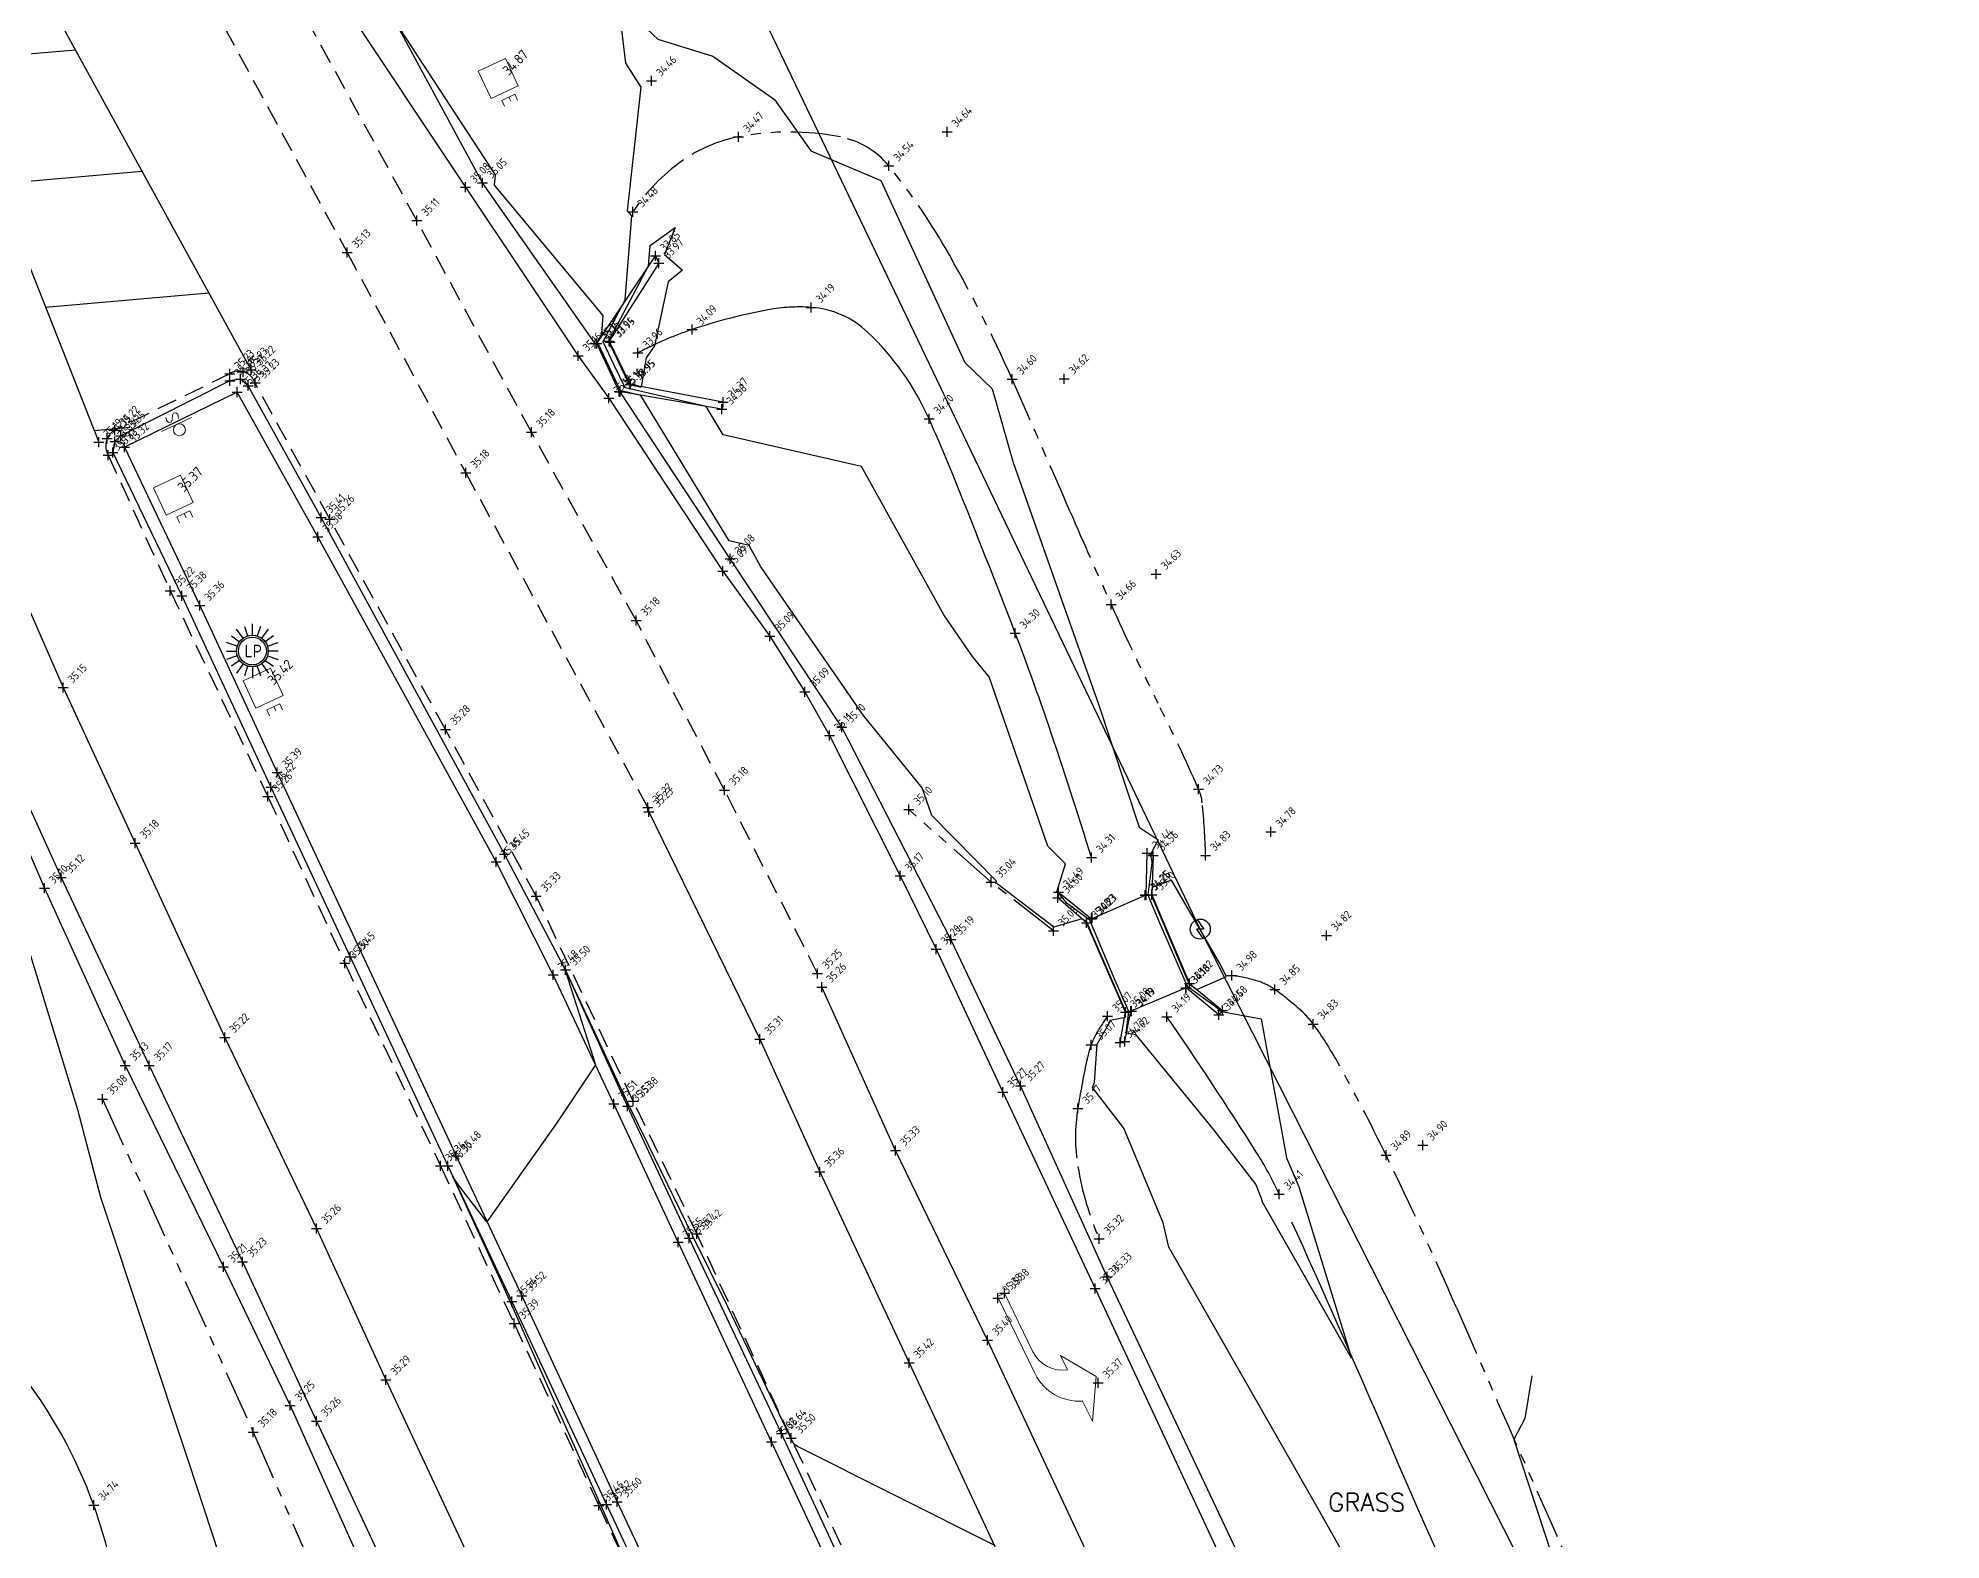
# Model space of a CAD drawing. Header units: metres. Extents: x 246075 to 247503, y 7418632 to 7419642.
# Drawn here: x 246839.11 to 246886.68, y 7419535.85 to 7419573.41 of the extents above; entities that cross this region are included whole.
import ezdxf
from ezdxf.enums import TextEntityAlignment as Align

# ---------------------------------------------------------------- set-up
doc = ezdxf.new("R2010")
doc.units = ezdxf.units.M
for name, pattern in [('DASHDOT', [10, 5, -2.5, 0, -2.5]), ('DASHED', [0.75, 0.5, -0.25]), ('PHANTOM', [2.5, 1.25, -0.25, 0.25, -0.25, 0.25, -0.25])]:
    doc.linetypes.add(name, pattern=pattern)
for name, color, linetype in [('-TEXT', 7, 'Continuous'), ('102_TOP_OF_BANK', 37, 'PHANTOM'), ('102_TOP_OF_BANK-L', 37, 'PHANTOM'), ('102_TOP_OF_BANK-S', 37, 'PHANTOM'), ('103_TOE_OF_BATTER', 37, 'DASHDOT'), ('103_TOE_OF_BATTER-L', 37, 'DASHDOT'), ('103_TOE_OF_BATTER-S', 37, 'DASHDOT'), ('104_EXISTING_SURFACE-L', 35, 'Continuous'), ('104_EXISTING_SURFACE-S', 35, 'Continuous'), ('307_WING_WALL', 84, 'Continuous'), ('307_WING_WALL-L', 84, 'Continuous'), ('307_WING_WALL-S', 84, 'Continuous'), ('321_INVERT_OF_PIPE-L', 84, 'Continuous'), ('321_INVERT_OF_PIPE-S', 84, 'Continuous'), ('403_EDGE_OF_BITUMEN', 8, 'Continuous'), ('403_EDGE_OF_BITUMEN-L', 8, 'Continuous'), ('403_EDGE_OF_BITUMEN-S', 8, 'Continuous'), ('408_BACK_OF_KERB', 10, 'Continuous'), ('408_BACK_OF_KERB-L', 10, 'Continuous'), ('408_BACK_OF_KERB-S', 10, 'Continuous'), ('415_LANE_LINE_DASHED', 53, 'DASHED'), ('415_LANE_LINE_DASHED-L', 53, 'DASHED'), ('415_LANE_LINE_DASHED-S', 53, 'DASHED'), ('418_LANE_LINE_SOLID', 53, 'Continuous'), ('418_LANE_LINE_SOLID-L', 53, 'Continuous'), ('418_LANE_LINE_SOLID-S', 53, 'Continuous'), ('420_TRAFFIC_ARROW-L', 53, 'Continuous'), ('420_TRAFFIC_ARROW-S', 53, 'Continuous'), ('EX-LINEMARKING_(SLS)', 53, 'Continuous'), ('EX-TRAFFIC_SIGN_(SLS)', 89, 'Continuous'), ('Surface_Contours_Major', 4, 'Continuous'), ('Surface_Contours_Minor', 253, 'Continuous')]:
    doc.layers.add(name, color=color, linetype=linetype)
for name, color, linetype, true_color in [('407_INVERT_OF_KERB', 7, 'DASHED', 0xff4100), ('407_INVERT_OF_KERB-L', 7, 'DASHED', 0xff4100), ('407_INVERT_OF_KERB-S', 7, 'DASHED', 0xff4100), ('409_TOP_OF_KERB', 7, 'Continuous', 0xff4100), ('409_TOP_OF_KERB-L', 7, 'Continuous', 0xff4100), ('409_TOP_OF_KERB-S', 7, 'Continuous', 0xff4100), ('716_ELECTRICITY_PIT-L', 7, 'ELECTRICAL', 0xffa500), ('717_ELEC_LINE_OVER', 7, 'Continuous', 0xffa500), ('EX-ELECT_PIT_(SLS)', 7, 'Continuous', 0xffa500), ('EX-ELECT_POLE_(SLS)', 7, 'Continuous', 0xffa500), ('EX-LIGHT_(SLS)', 7, 'Continuous', 0xffa500)]:
    doc.layers.add(name, color=color, linetype=linetype, true_color=true_color)
doc.styles.add('ISO', font='iso.shx')
doc.styles.add('ISO18', font='iso.shx')
doc.styles.add('ISO2.5', font='isocp.shx', dxfattribs={"height": 2.5})
doc.styles.get("Standard").update_dxf_attribs({"font": 'SIMPLEX.shx'})
doc.linetypes.add('ELECTRICAL', pattern='A,2,-0.15,["E",ISO18,S=0.2,R=0,X=-0.015,Y=-0.1],-0.15', length=2.3)

# ---------------------------------------------------------------- blocks, each defined once
blk = doc.blocks.new('CROSS')
at = {"color": 0, "linetype": 'Continuous'}
for p, q in [((-0.5, 0), (0.5, 0)), ((0, -0.5), (0, 0.5))]:
    blk.add_line(p, q, dxfattribs=at)
blk = doc.blocks.new('PP')
at = {"layer": 'EX-ELECT_POLE_(SLS)', "color": 0}
for p, q in [((-0.077, 0.238), (0.092, 0)), ((0.092, 0), (-0.096, 0)), ((-0.096, 0), (0.074, -0.239))]:
    blk.add_line(p, q, dxfattribs=at)
blk.add_circle((0, 0), 0.25, dxfattribs=at)
blk = doc.blocks.new('SP')
at = {"color": 0, "linetype": 'Continuous', "lineweight": 13}
for p, q in [((0.15, 0.423), (0.15, -0.406)), ((0.28, 0.165), (0.263, 0.104)), ((0.263, 0.104), (0.302, 0.059)), ((0.335, 0.192), (0.28, 0.165)), ((0.302, 0.059), (0.401, 0.004)), ((0.424, 0.176), (0.335, 0.192)), ((0.401, 0.004), (0.407, 0.004)), ((0.44, -0.04), (0.401, 0.004)), ((0.401, 0.004), (0.407, 0.004)), ((0.263, -0.096), (0.368, -0.129)), ((0.368, -0.129), (0.424, -0.101)), ((0.368, -0.129), (0.374, -0.129)), ((0.424, -0.101), (0.44, -0.04))]:
    blk.add_line(p, q, dxfattribs=at)
blk.add_circle((0, 0), 0.15, dxfattribs=at)
blk = doc.blocks.new('LP')
at = {"layer": 'EX-LIGHT_(SLS)', "color": 0}
for p, q in [((-0.233, 0.32), (-0.4, 0.551)), ((-0.2, 0.616), (-0.122, 0.377)), ((0, 0.396), (0, 0.681)), ((0.2, 0.616), (0.122, 0.377)), ((0.233, 0.32), (0.4, 0.551)), ((-0.377, 0.122), (-0.647, 0.21)), ((-0.647, 0), (-0.396, 0)), ((-0.524, 0.381), (-0.32, 0.233)), ((0.524, 0.381), (0.32, 0.233)), ((0.377, 0.122), (0.647, 0.21)), ((-0.377, -0.122), (-0.647, -0.21)), ((-0.32, -0.233), (-0.524, -0.381)), ((-0.233, -0.32), (-0.4, -0.551)), ((-0.122, -0.377), (-0.2, -0.616)), ((0, -0.396), (0, -0.681)), ((0.122, -0.377), (0.2, -0.616)), ((0.233, -0.32), (0.4, -0.551)), ((0.32, -0.233), (0.524, -0.381)), ((0.377, -0.122), (0.647, -0.21)), ((0.647, 0), (0.396, 0))]:
    blk.add_line(p, q, dxfattribs=at)
for radius in [0.396, 0.349]:
    blk.add_circle((0, 0), radius, dxfattribs=at)
at = {"layer": 'EX-LIGHT_(SLS)', "color": 0, "style": 'ISO'}
blk.add_text('LP', height=0.315, dxfattribs=at).set_placement((0.02, 0), align=Align.MIDDLE_CENTER)
blk = doc.blocks.new('ECVRS')
at = {"layer": 'EX-ELECT_PIT_(SLS)', "lineweight": 13}
for p, q in [((0.356, 0.377), (-0.394, 0.377)), ((-0.394, 0.377), (-0.394, -0.373)), ((0.356, -0.373), (0.356, 0.377)), ((0.512, -0.151), (0.512, 0.209)), ((0.512, 0.209), (0.673, 0.209)), ((0.628, 0.049), (0.512, 0.049)), ((0.512, 0.049), (0.518, 0.049)), ((0.673, 0.209), (0.678, 0.209)), ((-0.394, -0.373), (0.356, -0.373)), ((0.673, -0.151), (0.512, -0.151))]:
    blk.add_line(p, q, dxfattribs=at)
blk = doc.blocks.new('G')
at = {"layer": '-TEXT'}
blk.add_text('GRASS', height=0.45, dxfattribs=at).set_placement((0.021, -0.235), align=Align.CENTER)
blk = doc.blocks.new('LT')
at = {"color": 0, "linetype": 'Continuous', "lineweight": 13}
for p, q in [((3.6, 1.68), (0.911, 1.68)), ((3.6, 1.44), (1.559, 1.442)), ((3.6, 1.68), (3.6, 1.44)), ((-0.501, 0.72), (-1.2, 0.72)), ((-1.2, 0.72), (0, 0)), ((-0.501, 0.72), (-0.495, 0.72)), ((0, 0), (1.08, 0.72)), ((1.08, 0.72), (0.58, 0.72))]:
    blk.add_line(p, q, dxfattribs=at)
for centre, radius, start, end in [((0.916, 0.154), 1.526, 90.19786, 158.23439), ((1.58, 0.389), 1.054, 91.19136, 161.67788)]:
    blk.add_arc(centre, radius, start, end, dxfattribs=at)

msp = doc.modelspace()

# ---------------------------------------------------------------- hatches: boundary and pattern name
at = {"layer": '418_LANE_LINE_SOLID'}
h = msp.add_hatch(dxfattribs=at)
h.set_pattern_fill('ANSI31', color=256, angle=320, style=0)
h.paths.add_polyline_path([(246836.371, 7419574.088), (246840.626, 7419563.308), (246844.434, 7419565.115), (246839.37, 7419574.346), (246831.612, 7419586.043), (246836.371, 7419574.088), (246839.37, 7419574.346), (246832.996, 7419586.198), (246826.623, 7419598.395), (246831.612, 7419586.043), (246832.187, 7419587.678), (246831.161, 7419589.485), (246832.996, 7419586.198), (246832.187, 7419587.678), (246831.161, 7419589.485), (246824.81, 7419602.985), (246826.623, 7419598.395)])

# ---------------------------------------------------------------- linework, layer by layer
at = {"layer": '102_TOP_OF_BANK'}
for points in [[(246853.978, 7419569.065, -0.092495), (246855.212, 7419570.341, -0.107646), (246856.62, 7419570.941, -0.095148), (246859.168, 7419570.938, -0.176072), (246860.374, 7419570.215, -0.039621), (246861.783, 7419568.17, -0.02661), (246863.46, 7419564.878, -0.002438), (246864.911, 7419561.565, 0.003479), (246865.933, 7419559.245, 0.010965), (246867.105, 7419556.781, -0.01257), (246868.12, 7419554.628, -0.077904), (246868.21, 7419554.288, -0.020619), (246868.294, 7419552.971)], [(246868.953, 7419549.967, -0.048799), (246869.632, 7419549.816, -0.07667), (246870.029, 7419549.615, -0.027837), (246870.681, 7419549.09, -0.051411), (246870.985, 7419548.753, -0.031133), (246871.589, 7419547.811, -0.01323), (246872.805, 7419545.479, -0.011274), (246874.565, 7419541.662, 0.004601), (246878.751, 7419532.251, 0.011337), (246880.203, 7419529.249, 0.005308), (246883.516, 7419522.942)], [(246865.637, 7419543.381, -0.062497), (246865.102, 7419545.188, -0.08118), (246865.1, 7419546.643, -0.011954), (246865.319, 7419547.814, -0.032383), (246865.438, 7419548.238, -0.044985), (246865.563, 7419548.511, -0.0258), (246865.844, 7419548.951)]]:
    msp.add_lwpolyline(points, format="xyb", dxfattribs=at)
for points in [[(246864.489, 7419551.088), (246862.937, 7419552.299), (246860.878, 7419554.116)], [(246840.724, 7419546.875), (246844.49, 7419538.552), (246846.772, 7419533.266), (246853.058, 7419520.847)]]:
    msp.add_lwpolyline(points, dxfattribs=at)
at = {"layer": '103_TOE_OF_BATTER'}
for points in [[(246865.442, 7419552.921, 0.006895), (246864.375, 7419556.209, 0.00968), (246863.538, 7419558.525, 0.00395), (246862.058, 7419562.292, 0.009223), (246861.382, 7419563.889, 0.098873), (246859.846, 7419566.057, 0.173837), (246858.434, 7419566.677, 0.06343), (246857.356, 7419566.614, 0.034809), (246855.457, 7419566.122, 0.020882), (246854.816, 7419565.877, 0.018181), (246854.105, 7419565.539)], [(246834.239, 7419552.627, 0.040194), (246834.751, 7419547.734, 0.064478), (246835.699, 7419544.81, 0.056757), (246838.612, 7419540.119, -0.080914), (246840.501, 7419536.722, -0.06733), (246841.171, 7419533.605, 0.076973), (246841.81, 7419530.887, 0.094817), (246845.391, 7419525.344, -0.081421), (246849.722, 7419519.016, -0.006813), (246853.005, 7419511.744, 0.009457), (246855.398, 7419506.517, 0.005045), (246859.112, 7419498.988, -0.01068), (246860.827, 7419495.412, -0.014918), (246861.912, 7419492.817, 0.022741), (246862.65, 7419491.125, 0.002635), (246863.78, 7419488.857, -0.001545), (246865.716, 7419484.994, -0.001082)], [(246880.775, 7419521.445, -0.004178), (246877.548, 7419527.914, -0.008109), (246875.967, 7419531.287, -0.003956), (246872.476, 7419539.228, 0.005944), (246870.132, 7419544.504, 0.033535), (246869.563, 7419545.553, 0.009865), (246867.329, 7419548.935)]]:
    msp.add_lwpolyline(points, format="xyb", dxfattribs=at)
at = {"layer": '307_WING_WALL'}
for p, q in [((246853.074, 7419565.769), (246854.54, 7419567.965)), ((246854.54, 7419567.965), (246854.631, 7419567.778)), ((246854.631, 7419567.778), (246853.388, 7419565.828)), ((246853.638, 7419564.57), (246853.074, 7419565.769)), ((246853.388, 7419565.828), (246853.91, 7419564.746)), ((246856.232, 7419564.304), (246853.91, 7419564.746)), ((246856.202, 7419564.13), (246853.638, 7419564.57)), ((246856.232, 7419564.304), (246856.202, 7419564.13)), ((246866.809, 7419551.982), (246866.838, 7419553.026)), ((246866.838, 7419553.026), (246866.988, 7419552.965)), ((246866.988, 7419552.965), (246866.95, 7419551.988)), ((246864.605, 7419551.911), (246864.618, 7419552.052)), ((246865.32, 7419551.282), (246864.605, 7419551.911)), ((246864.618, 7419552.052), (246865.445, 7419551.384)), ((246865.445, 7419551.384), (246866.809, 7419551.982)), ((246866.95, 7419551.988), (246867.893, 7419549.768)), ((246866.29, 7419549.054), (246865.32, 7419551.282)), ((246867.81, 7419549.663), (246866.423, 7419549.075)), ((246868.627, 7419548.988), (246867.81, 7419549.663)), ((246867.893, 7419549.768), (246868.714, 7419549.092)), ((246866.159, 7419548.29), (246866.29, 7419549.054)), ((246866.272, 7419548.319), (246866.423, 7419549.075)), ((246868.714, 7419549.092), (246868.627, 7419548.988)), ((246866.272, 7419548.319), (246866.159, 7419548.29))]:
    msp.add_line(p, q, dxfattribs=at)
at = {"layer": '403_EDGE_OF_BITUMEN'}
for p, q in [((246850.217, 7419569.789), (246845.567, 7419578.407)), ((246853.039, 7419565.773), (246850.217, 7419569.789)), ((246856.411, 7419560.39), (246853.663, 7419564.563)), ((246859.205, 7419556.181), (246856.411, 7419560.39)), ((246837.243, 7419556.857), (246839.268, 7419552.152)), ((246861.926, 7419550.87), (246859.205, 7419556.181)), ((246839.268, 7419552.152), (246841.286, 7419547.721)), ((246863.67, 7419547.213), (246861.926, 7419550.87)), ((246841.286, 7419547.721), (246843.747, 7419542.68)), ((246865.838, 7419542.432), (246863.67, 7419547.213)), ((246843.747, 7419542.68), (246845.414, 7419539.216)), ((246872.023, 7419529.335), (246865.838, 7419542.432)), ((246845.414, 7419539.216), (246847.833, 7419533.827))]:
    msp.add_line(p, q, dxfattribs=at)
at = {"layer": '407_INVERT_OF_KERB'}
for p, q in [((246843.901, 7419565.013), (246841.027, 7419563.609)), ((246846.403, 7419561.38), (246844.533, 7419564.785)), ((246840.865, 7419562.978), (246842.413, 7419559.587)), ((246849.295, 7419556.118), (246846.403, 7419561.38)), ((246842.413, 7419559.587), (246844.854, 7419554.445)), ((246851.562, 7419551.951), (246849.295, 7419556.118)), ((246844.854, 7419554.445), (246846.775, 7419550.278)), ((246853.99, 7419546.822), (246851.562, 7419551.951)), ((246846.775, 7419550.278), (246849.167, 7419545.212)), ((246855.581, 7419543.506), (246853.99, 7419546.822)), ((246849.167, 7419545.212), (246851.011, 7419541.264)), ((246857.936, 7419538.399), (246855.581, 7419543.506)), ((246851.011, 7419541.264), (246853.127, 7419536.711)), ((246863.96, 7419525.535), (246857.936, 7419538.399)), ((246853.127, 7419536.711), (246859.209, 7419523.663))]:
    msp.add_line(p, q, dxfattribs=at)
for points in [[(246844.533, 7419564.785, 0.126969), (246844.422, 7419564.964, 0.126969), (246844.239, 7419565.067, 0.105033), (246844.064, 7419565.076, 0.105033), (246843.901, 7419565.013)], [(246841.027, 7419563.609, 0.079265), (246840.916, 7419563.516, 0.079265), (246840.838, 7419563.393, 0.117258), (246840.802, 7419563.182, 0.117258), (246840.865, 7419562.978)]]:
    msp.add_lwpolyline(points, format="xyb", dxfattribs=at)
at = {"layer": '408_BACK_OF_KERB'}
for p, q in [((246844.086, 7419564.555), (246841.272, 7419563.181)), ((246846.102, 7419560.938), (246844.086, 7419564.555)), ((246841.272, 7419563.181), (246843.152, 7419559.225)), ((246850.559, 7419552.808), (246846.102, 7419560.938)), ((246843.152, 7419559.225), (246845.087, 7419555.048)), ((246845.087, 7419555.048), (246849.559, 7419545.462)), ((246851.987, 7419549.986), (246850.559, 7419552.808)), ((246853.499, 7419546.756), (246851.987, 7419549.986)), ((246855.111, 7419543.3), (246853.499, 7419546.756)), ((246849.559, 7419545.462), (246851.199, 7419541.956)), ((246857.447, 7419538.304), (246855.111, 7419543.3)), ((246851.199, 7419541.956), (246853.588, 7419536.808)), ((246863.48, 7419525.383), (246857.447, 7419538.304)), ((246853.588, 7419536.808), (246859.709, 7419523.72))]:
    msp.add_line(p, q, dxfattribs=at)
at = {"layer": '409_TOP_OF_KERB'}
for p, q in [((246843.903, 7419564.84), (246841.179, 7419563.465)), ((246844.172, 7419564.884), (246843.903, 7419564.84)), ((246844.365, 7419564.718), (246844.172, 7419564.884)), ((246846.188, 7419561.421), (246844.365, 7419564.718)), ((246841.025, 7419563.319), (246840.977, 7419563.045)), ((246841.179, 7419563.465), (246841.025, 7419563.319)), ((246840.977, 7419563.045), (246842.705, 7419559.462)), ((246850.773, 7419553.003), (246846.188, 7419561.421)), ((246842.705, 7419559.462), (246844.928, 7419554.682)), ((246844.928, 7419554.682), (246846.908, 7419550.439)), ((246852.298, 7419550.107), (246850.773, 7419553.003)), ((246846.908, 7419550.439), (246849.349, 7419545.21)), ((246853.842, 7419546.699), (246852.298, 7419550.107)), ((246855.387, 7419543.399), (246853.842, 7419546.699)), ((246849.349, 7419545.21), (246850.957, 7419541.819)), ((246857.696, 7419538.515), (246855.387, 7419543.399)), ((246850.957, 7419541.819), (246853.322, 7419536.736)), ((246863.702, 7419525.586), (246857.696, 7419538.515)), ((246853.322, 7419536.736), (246859.267, 7419523.984))]:
    msp.add_line(p, q, dxfattribs=at)
at = {"layer": '415_LANE_LINE_DASHED'}
for p, q in [((246848.578, 7419568.846), (246843.963, 7419577.297)), ((246842.334, 7419576.305), (246846.836, 7419568.046)), ((246851.441, 7419563.557), (246848.578, 7419568.846)), ((246846.836, 7419568.046), (246849.801, 7419562.537)), ((246854.062, 7419558.843), (246851.441, 7419563.557)), ((246849.801, 7419562.537), (246854.349, 7419554.172)), ((246856.267, 7419554.604), (246854.062, 7419558.843)), ((246858.597, 7419550.019), (246856.267, 7419554.604))]:
    msp.add_line(p, q, dxfattribs=at)
at = {"layer": '418_LANE_LINE_SOLID'}
for p, q in [((246844.501, 7419577.644), (246849.795, 7419569.679)), ((246844.434, 7419565.115), (246839.37, 7419574.346)), ((246836.371, 7419574.088), (246840.626, 7419563.308)), ((246849.795, 7419569.679), (246852.611, 7419565.465)), ((246852.611, 7419565.465), (246853.374, 7419564.402)), ((246853.374, 7419564.402), (246856.228, 7419560.083)), ((246837.687, 7419561.854), (246839.739, 7419557.17)), ((246856.228, 7419560.083), (246857.4, 7419558.456)), ((246857.4, 7419558.456), (246858.275, 7419557.059)), ((246839.739, 7419557.17), (246841.54, 7419553.277)), ((246858.275, 7419557.059), (246858.893, 7419555.971)), ((246837.842, 7419556.458), (246839.687, 7419552.415)), ((246858.893, 7419555.971), (246860.663, 7419552.461)), ((246854.375, 7419554.064), (246857.154, 7419548.38)), ((246841.54, 7419553.277), (246843.779, 7419548.417)), ((246839.687, 7419552.415), (246841.891, 7419547.717)), ((246860.663, 7419552.461), (246861.56, 7419550.625)), ((246861.56, 7419550.625), (246863.223, 7419547.047)), ((246860.54, 7419545.593), (246858.699, 7419549.675)), ((246843.779, 7419548.417), (246846.069, 7419543.644)), ((246857.154, 7419548.38), (246858.65, 7419545.057)), ((246841.891, 7419547.717), (246844.217, 7419542.808)), ((246863.223, 7419547.047), (246865.533, 7419542.14)), ((246862.842, 7419540.853), (246860.54, 7419545.593)), ((246858.65, 7419545.057), (246860.882, 7419540.281)), ((246846.069, 7419543.644), (246847.803, 7419539.857)), ((246844.217, 7419542.808), (246846.067, 7419538.824)), ((246865.533, 7419542.14), (246871.558, 7419529.243)), ((246868.95, 7419527.799), (246862.842, 7419540.853)), ((246860.882, 7419540.281), (246867.006, 7419527.166)), ((246847.803, 7419539.857), (246850.2, 7419534.728)), ((246846.067, 7419538.824), (246848.372, 7419533.899))]:
    msp.add_line(p, q, dxfattribs=at)
at = {"layer": '717_ELEC_LINE_OVER'}
for p, q in [((246868.161, 7419551.128), (246847.73, 7419593.79)), ((246890.841, 7419506.311), (246868.161, 7419551.128))]:
    msp.add_line(p, q, dxfattribs=at)
at = {"layer": 'Surface_Contours_Major', "elevation": 35}
for points in [[(246874.513, 7419530.567), (246871.107, 7419536.633), (246867.377, 7419543.174), (246867.234, 7419543.78), (246866.253, 7419546.152), (246865.468, 7419547.169), (246865.519, 7419547.294), (246865.588, 7419548.249), (246865.909, 7419548.814), (246865.91, 7419548.853), (246866.286, 7419548.927), (246866.301, 7419549.056), (246865.418, 7419551.085), (246865.331, 7419551.291), (246865.202, 7419551.385), (246864.501, 7419551.18), (246863.084, 7419552.264), (246863.055, 7419552.281), (246863.071, 7419552.331), (246861.448, 7419553.966), (246861.207, 7419554.662), (246859.741, 7419556.471), (246857.178, 7419560.188), (246856.882, 7419560.721), (246856.385, 7419560.835), (246854.178, 7419564.475), (246853.695, 7419564.587), (246853.673, 7419564.593), (246853.605, 7419564.734), (246853.111, 7419565.776), (246853.079, 7419565.779), (246853.202, 7419566.012), (246853.238, 7419566.473), (246850.517, 7419569.731), (246850.546, 7419569.988), (246848.031, 7419573.84)], [(246838.741, 7419551.069), (246840.092, 7419546.615), (246840.67, 7419544.428), (246842.869, 7419537.808), (246843.829, 7419534.888)], [(246876.447, 7419539.955), (246876.274, 7419538.889), (246876.003, 7419538.365), (246878.085, 7419532.02)]]:
    msp.add_lwpolyline(points, dxfattribs=at)
at = {"layer": 'Surface_Contours_Major'}
for points, elevation in [([(246853.369, 7419565.825), (246854.369, 7419567.716), (246854.409, 7419568.221), (246855.035, 7419568.673), (246854.769, 7419567.996), (246855.215, 7419567.608), (246854.861, 7419567.315), (246854.519, 7419565.717), (246854.311, 7419565.418), (246854.188, 7419564.692), (246854.177, 7419564.673), (246853.899, 7419564.738), (246853.898, 7419564.738), (246853.401, 7419565.762), (246853.371, 7419565.825)], 34), ([(246868.815, 7419549.941), (246868.639, 7419550.283), (246867.446, 7419552.351), (246866.956, 7419552.165), (246866.933, 7419551.987), (246867.74, 7419550.078), (246867.881, 7419549.754), (246868.077, 7419549.616)], 35)]:
    msp.add_lwpolyline(points, close=True, dxfattribs=dict(at, elevation=elevation))
at = {"layer": 'Surface_Contours_Minor', "elevation": 34.5}
msp.add_lwpolyline([(246853.224, 7419565.802), (246853.786, 7419566.864), (246853.949, 7419568.965), (246853.844, 7419569.09), (246854.188, 7419572.187), (246853.801, 7419572.78), (246853.62, 7419574.306), (246854.606, 7419573.383), (246855.976, 7419572.958), (246857.519, 7419571.878), (246858.425, 7419570.592), (246860.176, 7419569.853), (246862.275, 7419565.301), (246862.959, 7419564.64), (246863.485, 7419562.796), (246864.852, 7419558.919), (246865.621, 7419556.752), (246866.633, 7419553.68), (246867.11, 7419553.365), (246866.917, 7419552.993), (246866.955, 7419552.783), (246866.85, 7419551.984), (246867.12, 7419551.346), (246867.837, 7419549.698), (246868.535, 7419549.204), (246868.693, 7419549.067), (246869.682, 7419548.882), (246870.314, 7419545.408), (246870.627, 7419544.684), (246871.942, 7419540.402), (246869.717, 7419544.303), (246869.696, 7419544.394), (246869.548, 7419544.751), (246868.475, 7419546.141), (246866.559, 7419548.486), (246866.313, 7419548.526), (246866.376, 7419549.067), (246866.037, 7419549.847), (246865.405, 7419551.351), (246864.831, 7419551.768), (246864.616, 7419552.034), (246864.576, 7419552.057), (246864.795, 7419552.76), (246864.353, 7419553.205), (246862.883, 7419557.44), (246862.472, 7419557.948), (246861.753, 7419558.991), (246859.695, 7419562.701), (246856.237, 7419563.489), (246855.808, 7419564.196), (246853.797, 7419564.662), (246853.786, 7419564.665), (246853.503, 7419565.248), (246853.241, 7419565.8)], close=True, dxfattribs=at)
at = {"layer": 'Surface_Contours_Minor', "elevation": 35.5}
msp.add_lwpolyline([(246863.008, 7419535.726), (246858.111, 7419538.18), (246858.005, 7419538.249), (246857.977, 7419538.306), (246857.93, 7419538.401), (246856.352, 7419541.686), (246855.481, 7419543.451), (246854.37, 7419545.728), (246853.875, 7419546.727), (246852.305, 7419550.09), (246852.295, 7419550.112), (246852.281, 7419550.137), (246852.277, 7419550.138), (246852.288, 7419550.103), (246853.042, 7419547.732), (246852.077, 7419546.288), (246850.33, 7419543.81), (246849.627, 7419544.719), (246849.47, 7419544.953), (246850.622, 7419542.452), (246850.97, 7419541.677), (246852.123, 7419539.085), (246853.18, 7419536.717), (246853.745, 7419535.429)], dxfattribs=at)

# ---------------------------------------------------------------- block references
at = {"layer": '-TEXT'}
msp.add_blockref('G', (246872.301, 7419536.804), dxfattribs=at)
at = {"layer": '102_TOP_OF_BANK-S', "xscale": 0.25, "yscale": 0.25, "zscale": 0.25}
for p in [(246856.62, 7419570.941), (246860.374, 7419570.215), (246853.978, 7419569.065), (246863.46, 7419564.878), (246865.933, 7419559.245), (246868.12, 7419554.628), (246860.878, 7419554.116), (246868.294, 7419552.971), (246862.937, 7419552.299), (246864.489, 7419551.088), (246868.953, 7419549.967), (246870.029, 7419549.615), (246865.844, 7419548.951), (246870.985, 7419548.753), (246865.438, 7419548.238), (246840.724, 7419546.875), (246865.1, 7419546.643), (246872.805, 7419545.479), (246865.637, 7419543.381), (246844.49, 7419538.552)]:
    msp.add_blockref('CROSS', p, dxfattribs=at)
at = {"layer": '103_TOE_OF_BATTER-S', "xscale": 0.25, "yscale": 0.25, "zscale": 0.25}
for p in [(246858.434, 7419566.677), (246855.457, 7419566.122), (246854.105, 7419565.539), (246861.382, 7419563.889), (246863.538, 7419558.525), (246865.442, 7419552.921), (246867.329, 7419548.935), (246870.132, 7419544.504), (246840.501, 7419536.722)]:
    msp.add_blockref('CROSS', p, dxfattribs=at)
at = {"layer": '104_EXISTING_SURFACE-S', "xscale": 0.25, "yscale": 0.25, "zscale": 0.25}
for p in [(246854.443, 7419572.342), (246861.831, 7419571.07), (246864.758, 7419564.892), (246867.063, 7419560.003), (246869.928, 7419553.561), (246871.315, 7419550.967), (246873.722, 7419545.729)]:
    msp.add_blockref('CROSS', p, dxfattribs=at)
at = {"layer": '307_WING_WALL-S', "xscale": 0.25, "yscale": 0.25, "zscale": 0.25}
for p in [(246854.54, 7419567.965), (246854.631, 7419567.778), (246853.074, 7419565.769), (246853.388, 7419565.828), (246853.638, 7419564.57), (246853.91, 7419564.746), (246856.202, 7419564.13), (246856.232, 7419564.304), (246866.838, 7419553.026), (246866.988, 7419552.965), (246864.605, 7419551.911), (246864.618, 7419552.052), (246866.809, 7419551.982), (246866.95, 7419551.988), (246865.32, 7419551.282), (246865.445, 7419551.384), (246867.893, 7419549.768), (246867.81, 7419549.663), (246866.29, 7419549.054), (246866.423, 7419549.075), (246868.627, 7419548.988), (246868.714, 7419549.092), (246866.159, 7419548.29), (246866.272, 7419548.319)]:
    msp.add_blockref('CROSS', p, dxfattribs=at)
at = {"layer": '321_INVERT_OF_PIPE-S', "xscale": 0.25, "yscale": 0.25, "zscale": 0.25}
for p in [(246853.407, 7419565.808), (246853.921, 7419564.758), (246866.785, 7419551.977), (246865.457, 7419551.404), (246867.804, 7419549.651), (246866.445, 7419549.077)]:
    msp.add_blockref('CROSS', p, dxfattribs=at)
at = {"layer": '403_EDGE_OF_BITUMEN-S', "xscale": 0.25, "yscale": 0.25, "zscale": 0.25}
for p in [(246850.217, 7419569.789), (246853.039, 7419565.773), (246853.663, 7419564.563), (246856.411, 7419560.39), (246859.205, 7419556.181), (246839.268, 7419552.152), (246861.926, 7419550.87), (246841.286, 7419547.721), (246863.67, 7419547.213), (246843.747, 7419542.68), (246865.838, 7419542.432), (246845.414, 7419539.216)]:
    msp.add_blockref('CROSS', p, dxfattribs=at)
at = {"layer": '407_INVERT_OF_KERB-S', "xscale": 0.25, "yscale": 0.25, "zscale": 0.25}
for p in [(246843.901, 7419565.013), (246844.239, 7419565.067), (246844.533, 7419564.785), (246841.027, 7419563.609), (246840.838, 7419563.393), (246840.865, 7419562.978), (246846.403, 7419561.38), (246842.413, 7419559.587), (246849.295, 7419556.118), (246844.854, 7419554.445), (246851.562, 7419551.951), (246846.775, 7419550.278), (246853.99, 7419546.822), (246849.167, 7419545.212), (246855.581, 7419543.506), (246851.011, 7419541.264), (246857.936, 7419538.399), (246853.127, 7419536.711)]:
    msp.add_blockref('CROSS', p, dxfattribs=at)
at = {"layer": '408_BACK_OF_KERB-S', "xscale": 0.25, "yscale": 0.25, "zscale": 0.25}
for p in [(246844.086, 7419564.555), (246841.272, 7419563.181), (246846.102, 7419560.938), (246843.152, 7419559.225), (246845.087, 7419555.048), (246850.559, 7419552.808), (246851.987, 7419549.986), (246853.499, 7419546.756), (246849.559, 7419545.462), (246855.111, 7419543.3), (246851.199, 7419541.956), (246857.447, 7419538.304), (246853.588, 7419536.808)]:
    msp.add_blockref('CROSS', p, dxfattribs=at)
at = {"layer": '409_TOP_OF_KERB-S', "xscale": 0.25, "yscale": 0.25, "zscale": 0.25}
for p in [(246843.903, 7419564.84), (246844.172, 7419564.884), (246844.365, 7419564.718), (246841.025, 7419563.319), (246841.179, 7419563.465), (246840.977, 7419563.045), (246846.188, 7419561.421), (246842.705, 7419559.462), (246844.928, 7419554.682), (246850.773, 7419553.003), (246846.908, 7419550.439), (246852.298, 7419550.107), (246853.842, 7419546.699), (246849.349, 7419545.21), (246855.387, 7419543.399), (246850.957, 7419541.819), (246857.696, 7419538.515), (246853.322, 7419536.736)]:
    msp.add_blockref('CROSS', p, dxfattribs=at)
at = {"layer": '415_LANE_LINE_DASHED-S', "xscale": 0.25, "yscale": 0.25, "zscale": 0.25}
for p in [(246848.578, 7419568.846), (246846.836, 7419568.046), (246851.441, 7419563.557), (246849.801, 7419562.537), (246854.062, 7419558.843), (246856.267, 7419554.604), (246854.349, 7419554.172), (246858.597, 7419550.019)]:
    msp.add_blockref('CROSS', p, dxfattribs=at)
at = {"layer": '418_LANE_LINE_SOLID-S', "xscale": 0.25, "yscale": 0.25, "zscale": 0.25}
for p in [(246849.795, 7419569.679), (246852.611, 7419565.465), (246844.434, 7419565.115), (246853.374, 7419564.402), (246840.626, 7419563.308), (246856.228, 7419560.083), (246857.4, 7419558.456), (246839.739, 7419557.17), (246858.275, 7419557.059), (246858.893, 7419555.971), (246854.375, 7419554.064), (246841.54, 7419553.277), (246839.687, 7419552.415), (246860.663, 7419552.461), (246861.56, 7419550.625), (246858.699, 7419549.675), (246843.779, 7419548.417), (246857.154, 7419548.38), (246841.891, 7419547.717), (246863.223, 7419547.047), (246860.54, 7419545.593), (246858.65, 7419545.057), (246846.069, 7419543.644), (246844.217, 7419542.808), (246865.533, 7419542.14), (246862.842, 7419540.853), (246860.882, 7419540.281), (246847.803, 7419539.857), (246846.067, 7419538.824)]:
    msp.add_blockref('CROSS', p, dxfattribs=at)
at = {"layer": '420_TRAFFIC_ARROW-S', "xscale": 0.25, "yscale": 0.25, "zscale": 0.25}
for p in [(246863.1, 7419541.9), (246863.265, 7419542.024), (246865.607, 7419539.783)]:
    msp.add_blockref('CROSS', p, dxfattribs=at)
at = {"layer": 'EX-ELECT_PIT_(SLS)', "rotation": 295}
for p in [(246850.62, 7419572.38), (246842.499, 7419561.963), (246844.745, 7419557.137)]:
    msp.add_blockref('ECVRS', p, dxfattribs=at)
at = {"layer": 'EX-ELECT_POLE_(SLS)'}
msp.add_blockref('PP', (246868.161, 7419551.128), dxfattribs=at)
at = {"layer": 'EX-LIGHT_(SLS)'}
msp.add_blockref('LP', (246844.468, 7419558.082), dxfattribs=at)
at = {"layer": 'EX-LINEMARKING_(SLS)', "xscale": 0.8, "yscale": 0.8, "rotation": 116}
msp.add_blockref('LT', (246865.563, 7419539.94), dxfattribs=at)
at = {"layer": 'EX-TRAFFIC_SIGN_(SLS)', "rotation": 115}
msp.add_blockref('SP', (246842.642, 7419563.615), dxfattribs=at)

# ---------------------------------------------------------------- texts
at = {"layer": '102_TOP_OF_BANK-L', "style": 'ISO2.5'}
for s, p in [('34.47', (246856.788, 7419571.109)), ('34.54', (246860.542, 7419570.382)), ('34.48', (246854.145, 7419569.233)), ('34.60', (246863.627, 7419565.046)), ('34.66', (246866.101, 7419559.412)), ('34.73', (246868.287, 7419554.795)), ('35.10', (246861.045, 7419554.283)), ('34.83', (246868.461, 7419553.138)), ('35.04', (246863.105, 7419552.466)), ('35.05', (246864.656, 7419551.255)), ('34.98', (246869.12, 7419550.134)), ('34.85', (246870.196, 7419549.782)), ('35.07', (246866.012, 7419549.118)), ('34.83', (246871.153, 7419548.92)), ('35.07', (246865.606, 7419548.406)), ('35.08', (246840.891, 7419547.043)), ('35.17', (246865.268, 7419546.811)), ('34.89', (246872.973, 7419545.646)), ('35.32', (246865.805, 7419543.548)), ('35.18', (246844.657, 7419538.72))]:
    msp.add_text(s, height=0.2, rotation=45, dxfattribs=at).set_placement(p, align=Align.MIDDLE_LEFT)
at = {"layer": '103_TOE_OF_BATTER-L', "style": 'ISO2.5'}
for s, p in [('34.19', (246858.601, 7419566.844)), ('34.09', (246855.624, 7419566.289)), ('33.96', (246854.272, 7419565.706)), ('34.20', (246861.549, 7419564.056)), ('34.30', (246863.705, 7419558.692)), ('34.31', (246865.61, 7419553.088)), ('34.19', (246867.496, 7419549.102)), ('34.41', (246870.3, 7419544.671)), ('34.74', (246840.669, 7419536.89))]:
    msp.add_text(s, height=0.2, rotation=45, dxfattribs=at).set_placement(p, align=Align.MIDDLE_LEFT)
at = {"layer": '104_EXISTING_SURFACE-L', "style": 'ISO2.5'}
for s, p in [('34.46', (246854.611, 7419572.509)), ('34.64', (246861.998, 7419571.237)), ('34.62', (246864.925, 7419565.059)), ('34.63', (246867.23, 7419560.171)), ('34.78', (246870.095, 7419553.729)), ('34.82', (246871.483, 7419551.134)), ('34.90', (246873.89, 7419545.896))]:
    msp.add_text(s, height=0.2, rotation=45, dxfattribs=at).set_placement(p, align=Align.MIDDLE_LEFT)
at = {"layer": '307_WING_WALL-L', "style": 'ISO2.5'}
for s, p in [('33.85', (246854.708, 7419568.132)), ('33.97', (246854.799, 7419567.945)), ('35.15', (246853.241, 7419565.936)), ('33.94', (246853.555, 7419565.996)), ('35.16', (246853.805, 7419564.737)), ('33.95', (246854.078, 7419564.913)), ('34.38', (246856.369, 7419564.297)), ('34.37', (246856.399, 7419564.471)), ('34.44', (246867.006, 7419553.193)), ('34.56', (246867.156, 7419553.132)), ('34.60', (246864.772, 7419552.078)), ('34.49', (246864.785, 7419552.219)), ('34.25', (246866.976, 7419552.15)), ('35.10', (246867.117, 7419552.156)), ('35.08', (246865.488, 7419551.449)), ('34.23', (246865.613, 7419551.551)), ('35.12', (246868.06, 7419549.936)), ('34.18', (246867.977, 7419549.831)), ('35.08', (246866.457, 7419549.222)), ('34.19', (246866.591, 7419549.242)), ('34.24', (246868.795, 7419549.155)), ('34.58', (246868.881, 7419549.259)), ('34.62', (246866.439, 7419548.486)), ('34.73', (246866.327, 7419548.457))]:
    msp.add_text(s, height=0.2, rotation=45, dxfattribs=at).set_placement(p, align=Align.MIDDLE_LEFT)
at = {"layer": '321_INVERT_OF_PIPE-L', "style": 'ISO2.5'}
for s, p in [('33.95', (246853.574, 7419565.975)), ('33.95', (246854.089, 7419564.925)), ('34.25', (246866.952, 7419552.144)), ('34.23', (246865.625, 7419551.571)), ('34.18', (246867.971, 7419549.818)), ('34.19', (246866.612, 7419549.244))]:
    msp.add_text(s, height=0.2, rotation=45, dxfattribs=at).set_placement(p, align=Align.MIDDLE_LEFT)
at = {"layer": '403_EDGE_OF_BITUMEN-L', "style": 'ISO2.5'}
for s, p in [('35.05', (246850.384, 7419569.957)), ('35.14', (246853.206, 7419565.941)), ('35.16', (246853.83, 7419564.731)), ('35.08', (246856.578, 7419560.557)), ('35.10', (246859.373, 7419556.349)), ('35.10', (246839.435, 7419552.32)), ('35.19', (246862.093, 7419551.038)), ('35.13', (246841.454, 7419547.889)), ('35.27', (246863.837, 7419547.38)), ('35.21', (246843.915, 7419542.847)), ('35.33', (246866.005, 7419542.599)), ('35.25', (246845.582, 7419539.384))]:
    msp.add_text(s, height=0.2, rotation=45, dxfattribs=at).set_placement(p, align=Align.MIDDLE_LEFT)
at = {"layer": '407_INVERT_OF_KERB-L', "style": 'ISO2.5'}
for s, p in [('35.23', (246844.068, 7419565.18)), ('35.23', (246844.406, 7419565.234)), ('35.23', (246844.7, 7419564.952)), ('35.22', (246841.195, 7419563.776)), ('35.19', (246841.006, 7419563.56)), ('35.19', (246841.032, 7419563.146)), ('35.26', (246846.571, 7419561.547)), ('35.22', (246842.58, 7419559.754)), ('35.28', (246849.463, 7419556.285)), ('35.26', (246845.021, 7419554.612)), ('35.33', (246851.729, 7419552.118)), ('35.30', (246846.942, 7419550.446)), ('35.38', (246854.157, 7419546.989)), ('35.34', (246849.335, 7419545.38)), ('35.42', (246855.748, 7419543.673)), ('35.39', (246851.179, 7419541.432)), ('35.50', (246858.103, 7419538.566)), ('35.46', (246853.295, 7419536.879))]:
    msp.add_text(s, height=0.2, rotation=45, dxfattribs=at).set_placement(p, align=Align.MIDDLE_LEFT)
at = {"layer": '408_BACK_OF_KERB-L', "style": 'ISO2.5'}
for s, p in [('35.36', (246844.254, 7419564.722)), ('35.32', (246841.439, 7419563.348)), ('35.38', (246846.269, 7419561.105)), ('35.36', (246843.32, 7419559.392)), ('35.39', (246845.255, 7419555.215)), ('35.45', (246850.727, 7419552.975)), ('35.48', (246852.155, 7419550.154)), ('35.51', (246853.666, 7419546.923)), ('35.48', (246849.726, 7419545.629)), ('35.55', (246855.278, 7419543.467)), ('35.52', (246851.366, 7419542.123)), ('35.62', (246857.615, 7419538.471)), ('35.60', (246853.756, 7419536.975))]:
    msp.add_text(s, height=0.2, rotation=45, dxfattribs=at).set_placement(p, align=Align.MIDDLE_LEFT)
at = {"layer": '409_TOP_OF_KERB-L', "style": 'ISO2.5'}
for s, p in [('35.38', (246844.07, 7419565.008)), ('35.37', (246844.339, 7419565.051)), ('35.37', (246844.532, 7419564.885)), ('35.34', (246841.192, 7419563.486)), ('35.35', (246841.347, 7419563.632)), ('35.33', (246841.144, 7419563.212)), ('35.41', (246846.355, 7419561.588)), ('35.38', (246842.873, 7419559.629)), ('35.42', (246845.096, 7419554.85)), ('35.45', (246850.941, 7419553.17)), ('35.45', (246847.076, 7419550.606)), ('35.50', (246852.465, 7419550.274)), ('35.53', (246854.009, 7419546.866)), ('35.50', (246849.516, 7419545.377)), ('35.57', (246855.554, 7419543.567)), ('35.54', (246851.124, 7419541.986)), ('35.64', (246857.863, 7419538.683)), ('35.62', (246853.49, 7419536.903))]:
    msp.add_text(s, height=0.2, rotation=45, dxfattribs=at).set_placement(p, align=Align.MIDDLE_LEFT)
at = {"layer": '415_LANE_LINE_DASHED-L', "style": 'ISO2.5'}
for s, p in [('35.11', (246848.745, 7419569.013)), ('35.13', (246847.003, 7419568.214)), ('35.18', (246851.608, 7419563.724)), ('35.18', (246849.969, 7419562.704)), ('35.18', (246854.229, 7419559.011)), ('35.18', (246856.435, 7419554.771)), ('35.22', (246854.516, 7419554.339)), ('35.25', (246858.764, 7419550.186))]:
    msp.add_text(s, height=0.2, rotation=45, dxfattribs=at).set_placement(p, align=Align.MIDDLE_LEFT)
at = {"layer": '418_LANE_LINE_SOLID-L', "style": 'ISO2.5'}
for s, p in [('35.08', (246849.962, 7419569.846)), ('35.16', (246852.778, 7419565.632)), ('35.22', (246844.601, 7419565.282)), ('35.17', (246853.542, 7419564.57)), ('35.19', (246840.793, 7419563.476)), ('35.09', (246856.395, 7419560.25)), ('35.09', (246857.568, 7419558.623)), ('35.15', (246839.906, 7419557.338)), ('35.09', (246858.443, 7419557.226)), ('35.11', (246859.061, 7419556.139)), ('35.23', (246854.543, 7419554.231)), ('35.18', (246841.708, 7419553.444)), ('35.12', (246839.854, 7419552.582)), ('35.17', (246860.83, 7419552.628)), ('35.20', (246861.727, 7419550.793)), ('35.26', (246858.866, 7419549.842)), ('35.22', (246843.946, 7419548.585)), ('35.31', (246857.321, 7419548.547)), ('35.17', (246842.058, 7419547.884)), ('35.27', (246863.39, 7419547.215)), ('35.33', (246860.708, 7419545.76)), ('35.36', (246858.817, 7419545.224)), ('35.26', (246846.236, 7419543.812)), ('35.23', (246844.384, 7419542.975)), ('35.34', (246865.7, 7419542.308)), ('35.40', (246863.009, 7419541.02)), ('35.42', (246861.049, 7419540.448)), ('35.29', (246847.971, 7419540.024)), ('35.26', (246846.235, 7419538.991))]:
    msp.add_text(s, height=0.2, rotation=45, dxfattribs=at).set_placement(p, align=Align.MIDDLE_LEFT)
at = {"layer": '420_TRAFFIC_ARROW-L', "style": 'ISO2.5'}
for s, p in [('35.38', (246863.267, 7419542.067)), ('35.38', (246863.433, 7419542.191)), ('35.37', (246865.774, 7419539.95))]:
    msp.add_text(s, height=0.2, rotation=45, dxfattribs=at).set_placement(p, align=Align.MIDDLE_LEFT)
at = {"layer": '716_ELECTRICITY_PIT-L', "style": 'ISO2.5'}
for s, p in [('34.87', (246850.787, 7419572.547)), ('35.37', (246842.666, 7419562.131)), ('35.42', (246844.913, 7419557.304))]:
    msp.add_text(s, height=0.25, rotation=45, dxfattribs=at).set_placement(p, align=Align.MIDDLE_LEFT)

doc.saveas('drawing.dxf')
